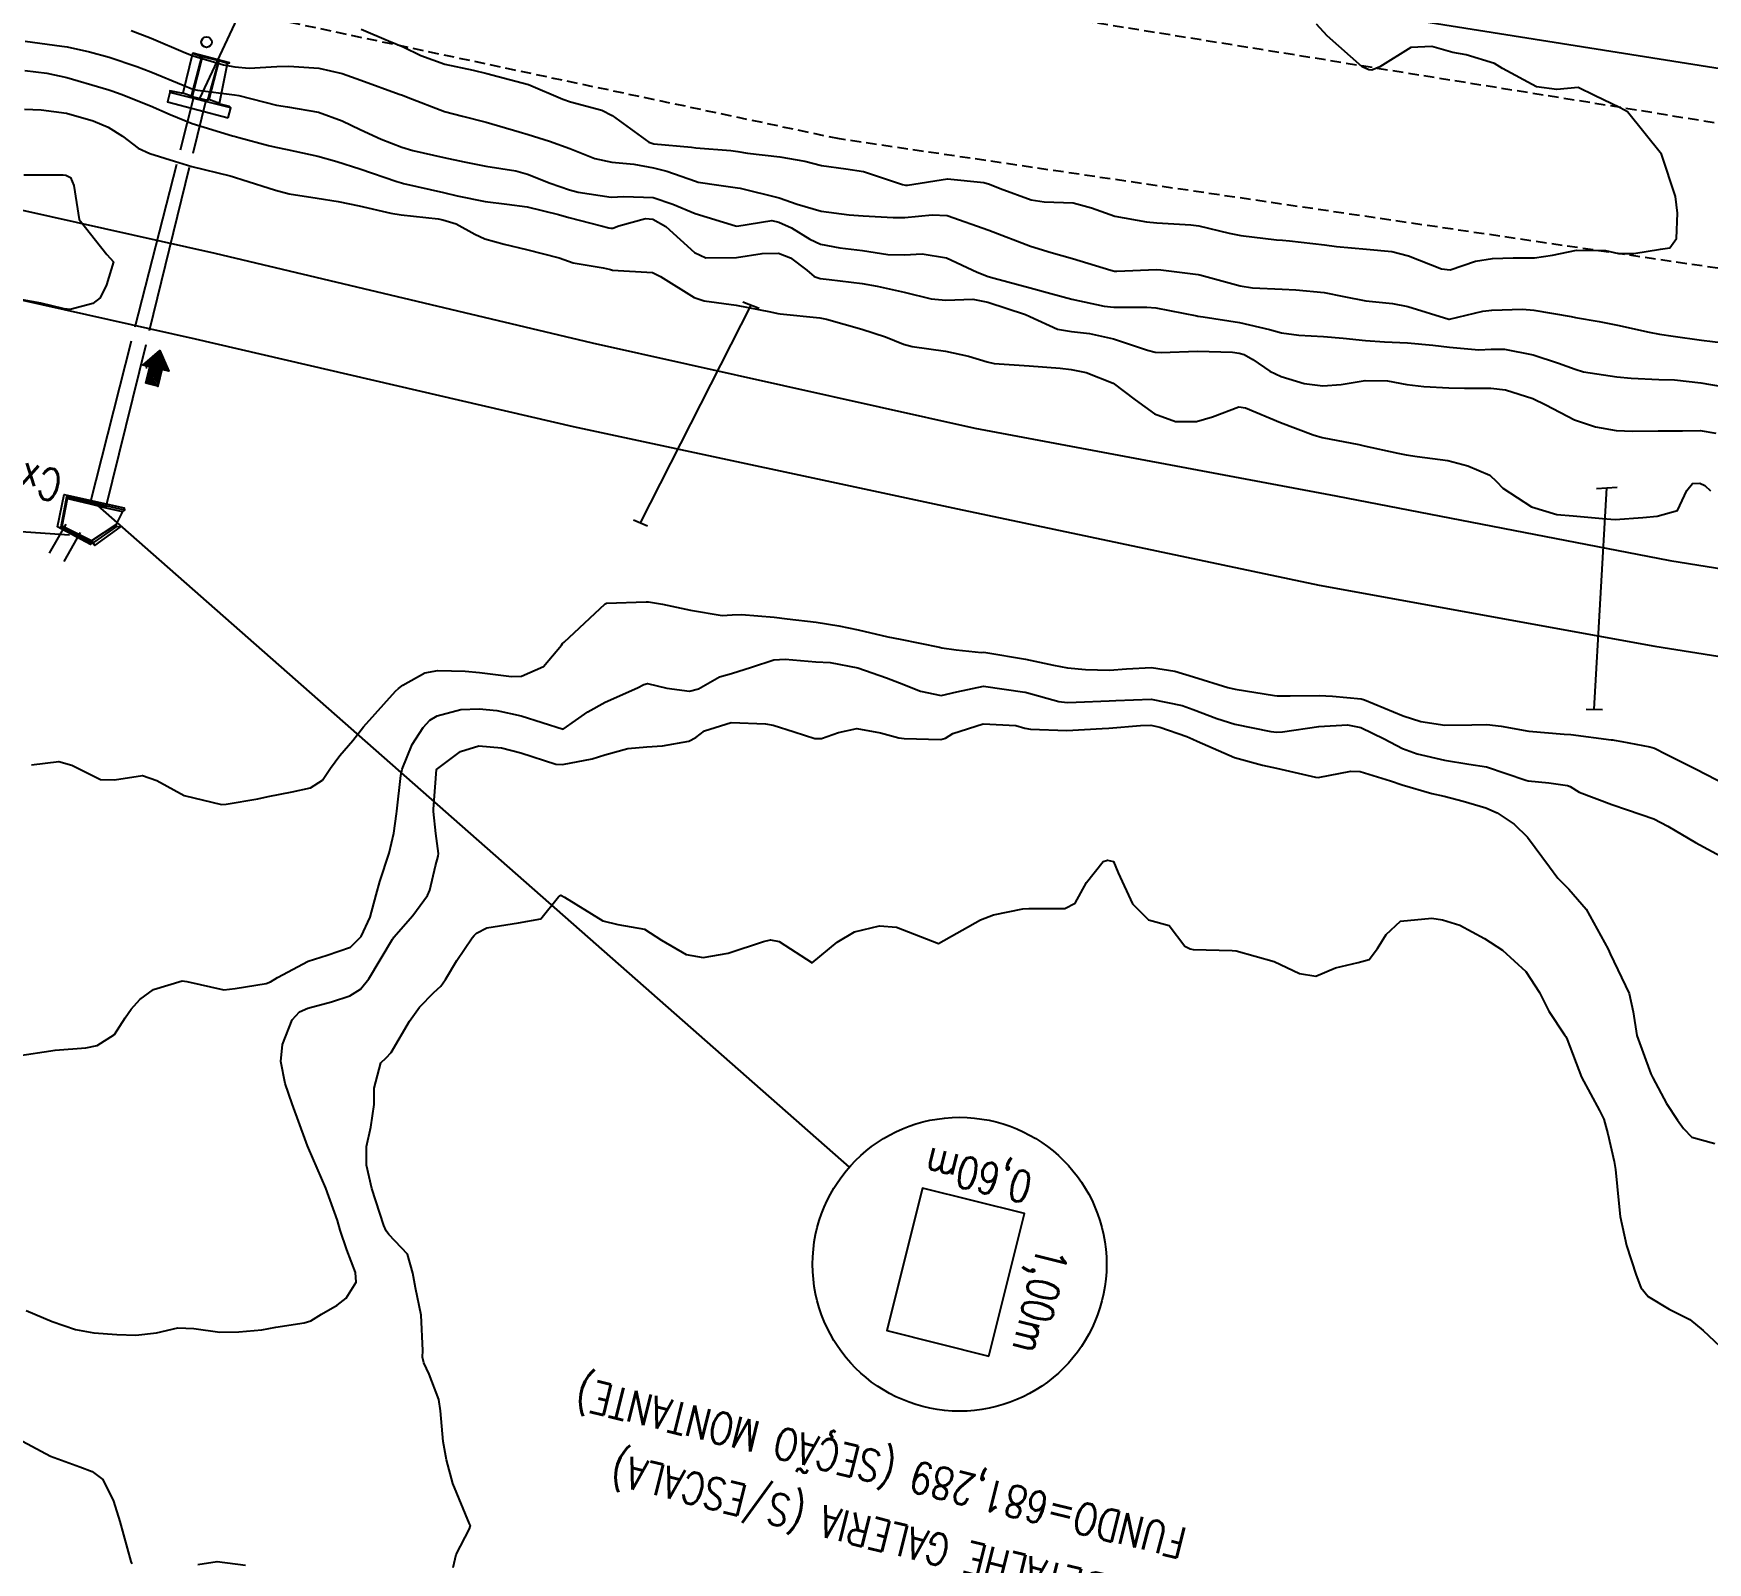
# Model space of a CAD drawing. Header units: metres. Extents: x 292545 to 299085, y 7450245 to 7463078.
# Drawn here: x 294320.8 to 294400.5, y 7462701.8 to 7462774.6 of the extents above; entities that cross this region are included whole.
import ezdxf

# ---------------------------------------------------------------- set-up
doc = ezdxf.new("R2010")
doc.units = ezdxf.units.M
for name, pattern in [('CONTINUO', [0]), ('DASHED', [0.75, 0.5, -0.25]), ('TRACEJADO', [8.7, 8, -0.7])]:
    doc.linetypes.add(name, pattern=pattern)
for name, color, linetype in [('BUEIRO', 151, 'Continuous'), ('CAIXA', 45, 'Continuous'), ('Curvas de Nivel 1m', 11, 'Continuous'), ('Curvas de Nivel 5m', 15, 'Continuous'), ('Edificações', 30, 'Continuous'), ('GALERIA', 45, 'Continuous'), ('Linha Férrea', 20, 'Continuous'), ('P.V.', 45, 'CONTINUO'), ('Pórtico', 62, 'Continuous'), ('TEXTO', 45, 'Continuous'), ('Vias Secundárias', 230, 'DASHED')]:
    doc.layers.add(name, color=color, linetype=linetype)
doc.styles.add('ROMANS', font='romans', dxfattribs={"height": 0.2})
doc.styles.add('SIMPLEX', font='simplex', dxfattribs={"height": 0.2})

msp = doc.modelspace()

# ---------------------------------------------------------------- hatches: boundary and pattern name
at = {"layer": 'TEXTO'}
msp.add_hatch(color=256, dxfattribs=at).paths.add_polyline_path([(294326.12, 7462757.952), (294326.307, 7462758.742), (294325.972, 7462758.821), (294326.794, 7462759.518), (294327.217, 7462758.527), (294326.882, 7462758.606), (294326.696, 7462757.816)])

# ---------------------------------------------------------------- linework, layer by layer
at = {"layer": 'BUEIRO', "linetype": 'TRACEJADO', "flags": 128}
for points in [[(294322.305, 7462751.243), (294321.52, 7462749.865)], [(294323, 7462750.847), (294322.215, 7462749.469)]]:
    msp.add_lwpolyline(points, dxfattribs=at)
at = {"layer": 'CAIXA', "linetype": 'CONTINUO'}
msp.add_polyline3d([(294323.562, 7462750.358, 683.503), (294323.487, 7462750.271, 683.503), (294321.915, 7462751.107, 683.495), (294322.228, 7462752.652, 683.54), (294325.096, 7462752.025, 683.5), (294325.107, 7462751.903, 683.504), (294322.337, 7462752.537, 683.539), (294322.081, 7462751.104, 683.504)], close=True, dxfattribs=at)
for points in [[(294322.081, 7462751.104, 683.504), (294322.132, 7462751.141, 681.67), (294322.389, 7462752.464, 681.72)], [(294322.337, 7462752.537, 683.539), (294322.389, 7462752.464, 681.72), (294323.465, 7462752.216, 681.491)], [(294324.222, 7462752.026, 681.289), (294325.009, 7462751.851, 681.528)], [(294325.107, 7462751.903, 683.504), (294325.009, 7462751.851, 681.528), (294324.699, 7462751.213, 681.523)], [(294323.562, 7462750.358, 683.503), (294323.695, 7462750.232, 682.789), (294323.623, 7462750.371, 682.821), (294323.529, 7462750.452, 681.84), (294322.132, 7462751.141, 681.67)], [(294324.726, 7462751.123, 682.821), (294324.699, 7462751.213, 681.523), (294323.529, 7462750.452, 681.84)], [(294323.695, 7462750.232, 682.789), (294324.894, 7462751.098, 682.798), (294324.726, 7462751.123, 682.821), (294323.623, 7462750.371, 682.821)]]:
    msp.add_polyline3d(points, dxfattribs=at)
at = {"layer": 'Curvas de Nivel 1m', "flags": 128}
for points, elevation in [([(294336.385, 7462774.815), (294337.682, 7462774.274), (294338.377, 7462773.979), (294339.216, 7462773.562), (294340.369, 7462773.155), (294341.712, 7462772.875), (294342.365, 7462772.709), (294343.44, 7462772.426), (294344.353, 7462772.18), (294345.991, 7462771.484), (294346.342, 7462771.364), (294347.843, 7462770.962), (294348.336, 7462770.717), (294350.085, 7462769.432), (294350.322, 7462769.362), (294352.114, 7462769.196), (294352.321, 7462769.175), (294353.983, 7462769.048), (294354.319, 7462768.997), (294354.784, 7462768.909), (294356.317, 7462768.739), (294357.513, 7462768.54), (294358.313, 7462768.326), (294359.468, 7462768.161), (294360.31, 7462768.047), (294362.168, 7462767.427), (294362.304, 7462767.384), (294362.408, 7462767.392), (294364.307, 7462767.685), (294366.031, 7462767.517), (294366.305, 7462767.437), (294366.81, 7462767.235), (294368.295, 7462766.699), (294368.911, 7462766.594), (294370.293, 7462766.549), (294371.168, 7462766.303), (294372.284, 7462765.911), (294373.78, 7462765.648), (294374.28, 7462765.596), (294375.905, 7462765.498), (294376.276, 7462765.453), (294377.724, 7462765.105), (294378.272, 7462764.995), (294379.977, 7462764.782), (294380.27, 7462764.766), (294380.591, 7462764.746), (294382.268, 7462764.544), (294382.838, 7462764.474), (294384.266, 7462764.349), (294385.476, 7462764.223), (294386.263, 7462764.018), (294387.83, 7462763.411), (294388.257, 7462763.362), (294389.459, 7462763.77), (294390.262, 7462763.902), (294391.246, 7462763.928), (294392.263, 7462763.932), (294393.128, 7462764.057), (294394.267, 7462764.295), (294395.652, 7462764.275), (294396.265, 7462764.134), (294396.996, 7462764.142), (294398.268, 7462764.346), (294398.719, 7462764.405), (294399.03, 7462764.852), (294399.085, 7462766.052), (294398.979, 7462766.853), (294398.323, 7462768.86), (294396.691, 7462770.877), (294396.345, 7462771.074), (294395.122, 7462771.67), (294394.354, 7462772.036), (294393.332, 7462771.941), (294392.354, 7462772.072), (294390.742, 7462772.946), (294390.367, 7462773.191), (294389.008, 7462773.599), (294388.38, 7462773.713), (294387.383, 7462773.99), (294386.382, 7462773.954), (294384.9, 7462773.022), (294384.522, 7462772.876), (294384.371, 7462772.887), (294384.058, 7462773.033), (294382.388, 7462774.51), (294381.887, 7462775.055)], 679), ([(294320.378, 7462774.255), (294322.124, 7462774.014), (294322.375, 7462773.976), (294323.443, 7462773.749), (294324.37, 7462773.485), (294325.686, 7462773.041), (294326.364, 7462772.788), (294327.903, 7462772.149), (294328.356, 7462771.965), (294328.58, 7462771.911), (294330.353, 7462771.694), (294330.556, 7462771.658), (294332.346, 7462771.208), (294332.864, 7462771.116), (294334.342, 7462770.868), (294335.481, 7462770.457), (294336.33, 7462770.042), (294337.328, 7462769.58), (294338.319, 7462769.201), (294338.841, 7462769.042), (294340.314, 7462768.706), (294341.287, 7462768.51), (294342.311, 7462768.29), (294343.745, 7462768.069), (294344.307, 7462767.919), (294345.38, 7462767.489), (294346.298, 7462767.164), (294346.712, 7462767.058), (294348.294, 7462766.823), (294348.894, 7462766.844), (294350.293, 7462766.8), (294351.222, 7462766.488), (294352.282, 7462766.036), (294354.208, 7462765.447), (294354.274, 7462765.443), (294355.941, 7462765.7), (294356.277, 7462765.635), (294356.878, 7462765.351), (294357.753, 7462764.823), (294358.265, 7462764.586), (294359.183, 7462764.401), (294360.263, 7462764.274), (294361.464, 7462764.095), (294362.261, 7462764.066), (294363.106, 7462764.122), (294364.26, 7462763.931), (294365.722, 7462763.245), (294366.25, 7462763.036), (294366.53, 7462762.956), (294368.242, 7462762.496), (294369.222, 7462762.222), (294370.235, 7462761.967), (294371.772, 7462761.633), (294372.229, 7462761.575), (294373.799, 7462761.584), (294374.229, 7462761.554), (294376.177, 7462761.168), (294376.223, 7462761.157), (294376.477, 7462761.117), (294378.22, 7462760.843), (294379.65, 7462760.511), (294380.216, 7462760.36), (294381.037, 7462760.239), (294382.214, 7462760.179), (294383.154, 7462760.1), (294384.212, 7462759.984), (294385.118, 7462759.922), (294386.212, 7462759.879), (294387.422, 7462759.776), (294388.21, 7462759.672), (294389.621, 7462759.554), (294390.209, 7462759.579), (294390.841, 7462759.582), (294392.207, 7462759.306), (294393.407, 7462758.918), (294394.199, 7462758.621), (294394.605, 7462758.498), (294396.194, 7462758.264), (294396.875, 7462758.198), (294398.192, 7462758.137), (294398.929, 7462758.116), (294400.19, 7462757.978), (294401.208, 7462757.804)], 681), ([(294320.364, 7462772.853), (294321.403, 7462772.729), (294322.361, 7462772.523), (294324.092, 7462772.006), (294324.355, 7462771.926), (294324.498, 7462771.881), (294324.941, 7462771.731), (294326.345, 7462771.163), (294327.288, 7462770.751), (294328.333, 7462770.331), (294330.25, 7462769.745), (294330.324, 7462769.727), (294330.557, 7462769.666), (294331.959, 7462769.285), (294332.319, 7462769.199), (294332.856, 7462769.096), (294334.314, 7462768.773), (294335.219, 7462768.514), (294336.309, 7462768.172), (294338.07, 7462767.572), (294338.302, 7462767.501), (294338.394, 7462767.477), (294340.295, 7462767.04), (294340.948, 7462766.885), (294342.289, 7462766.605), (294343.315, 7462766.482), (294344.286, 7462766.358), (294345.78, 7462765.986), (294346.278, 7462765.847), (294347.818, 7462765.457), (294348.176, 7462765.356), (294348.272, 7462765.338), (294348.372, 7462765.349), (294348.649, 7462765.446), (294349.916, 7462765.796), (294350.278, 7462765.768), (294350.883, 7462765.424), (294352.261, 7462764.178), (294352.793, 7462763.936), (294354.259, 7462763.945), (294355.485, 7462764.143), (294356.261, 7462764.157), (294356.836, 7462763.929), (294357.611, 7462763.34), (294357.959, 7462763.043), (294358.249, 7462762.946), (294358.674, 7462762.901), (294360.247, 7462762.702), (294360.96, 7462762.585), (294362.238, 7462762.292), (294363.529, 7462761.975), (294364.233, 7462761.919), (294365.515, 7462761.966), (294366.232, 7462761.824), (294368.016, 7462761.222), (294368.222, 7462761.136), (294369.551, 7462760.535), (294370.215, 7462760.416), (294371.064, 7462760.332), (294372.212, 7462760.072), (294373.837, 7462759.523), (294374.206, 7462759.428), (294374.483, 7462759.423), (294376.207, 7462759.481), (294377.881, 7462759.429), (294378.206, 7462759.388), (294378.431, 7462759.323), (294378.848, 7462759.09), (294379.656, 7462758.536), (294380.195, 7462758.268), (294381.301, 7462757.95), (294382.191, 7462757.836), (294383.05, 7462757.9), (294384.193, 7462758.079), (294385.257, 7462758.077), (294386.192, 7462757.898), (294386.999, 7462757.799), (294388.191, 7462757.742), (294388.94, 7462757.722), (294390.191, 7462757.728), (294390.885, 7462757.645), (294392.186, 7462757.231), (294392.808, 7462756.924), (294394.166, 7462756.209), (294395.178, 7462755.885), (294396.161, 7462755.706), (294396.955, 7462755.672), (294398.161, 7462755.692), (294399.315, 7462755.695), (294400.161, 7462755.697), (294400.903, 7462755.571)], 682), ([(294320.341, 7462771.016), (294321.134, 7462770.979), (294322.339, 7462770.818), (294323.621, 7462770.46), (294324.329, 7462770.159), (294325.007, 7462769.73), (294325.76, 7462769.161), (294326.315, 7462768.896), (294327.482, 7462768.528), (294328.309, 7462768.287), (294330.147, 7462767.829), (294330.304, 7462767.786), (294330.396, 7462767.761), (294330.699, 7462767.664), (294332.296, 7462767.147), (294332.951, 7462766.975), (294334.29, 7462766.766), (294335.278, 7462766.615), (294336.285, 7462766.408), (294337.797, 7462766.058), (294338.279, 7462765.97), (294340.048, 7462765.78), (294340.276, 7462765.743), (294340.904, 7462765.541), (294341.798, 7462765.057), (294342.266, 7462764.842), (294343.192, 7462764.582), (294344.261, 7462764.324), (294345.806, 7462763.935), (294346.256, 7462763.766), (294346.477, 7462763.698), (294347.911, 7462763.455), (294348.195, 7462763.394), (294348.252, 7462763.376), (294348.356, 7462763.344), (294350.251, 7462763.231), (294350.633, 7462763.042), (294352.239, 7462762.045), (294352.71, 7462761.875), (294354.236, 7462761.671), (294355.875, 7462761.364), (294356.232, 7462761.278), (294356.336, 7462761.254), (294358.229, 7462761.071), (294358.543, 7462761.012), (294360.221, 7462760.537), (294361.346, 7462760.168), (294362.208, 7462759.812), (294362.622, 7462759.699), (294364.205, 7462759.477), (294365.302, 7462759.249), (294366.2, 7462758.967), (294366.535, 7462758.901), (294368.198, 7462758.777), (294369.674, 7462758.675), (294370.197, 7462758.612), (294370.912, 7462758.466), (294372.191, 7462757.951), (294373.247, 7462757.159), (294374.173, 7462756.505), (294375.163, 7462756.14), (294376.168, 7462756.139), (294376.93, 7462756.354), (294378.179, 7462756.827), (294378.496, 7462756.778), (294380.168, 7462756.087), (294381.72, 7462755.494), (294382.158, 7462755.376), (294383.892, 7462755.033), (294384.152, 7462754.979), (294385.764, 7462754.62), (294386.148, 7462754.543), (294386.685, 7462754.458), (294388.146, 7462754.269), (294389.088, 7462754.026), (294390.139, 7462753.576), (294390.45, 7462753.269), (294390.756, 7462752.951), (294392.12, 7462752.064), (294393.327, 7462751.706), (294394.114, 7462751.635), (294395.504, 7462751.504), (294396.112, 7462751.464), (294397.42, 7462751.564), (294398.114, 7462751.615), (294399.074, 7462751.895), (294399.517, 7462752.846), (294399.8, 7462753.18), (294400.136, 7462753.187), (294400.383, 7462753.083), (294400.652, 7462752.832)], 683), ([(294320.304, 7462767.881), (294322.188, 7462767.877), (294322.304, 7462767.866), (294322.54, 7462767.758), (294322.685, 7462767.37), (294322.94, 7462765.753), (294324.258, 7462764.09), (294324.586, 7462763.735), (294324.242, 7462762.637), (294323.95, 7462762.028), (294323.594, 7462761.746), (294322.515, 7462761.471), (294322.229, 7462761.495), (294321.113, 7462761.771), (294320.234, 7462761.924)], 684), ([(294320.679, 7462739.779), (294321.975, 7462739.942), (294322.593, 7462739.754), (294323.963, 7462739.074), (294324.63, 7462739.066), (294325.966, 7462739.274), (294326.647, 7462739.026), (294327.952, 7462738.319), (294329.724, 7462737.894), (294329.946, 7462737.897), (294331.45, 7462738.155), (294331.952, 7462738.265), (294333.096, 7462738.489), (294333.959, 7462738.674), (294334.532, 7462739.047), (294334.917, 7462739.611), (294335.364, 7462740.221), (294335.986, 7462740.942), (294336.497, 7462741.592), (294338.01, 7462743.286), (294338.163, 7462743.417), (294338.368, 7462743.566), (294339.412, 7462744.166), (294340.024, 7462744.273), (294341.327, 7462744.234), (294342.023, 7462744.175), (294343.545, 7462743.982), (294344.02, 7462743.994), (294345.061, 7462744.456), (294345.918, 7462745.481), (294345.972, 7462745.552), (294346.044, 7462745.623), (294347.999, 7462747.451), (294348.063, 7462747.475), (294349.95, 7462747.545), (294350.064, 7462747.537), (294350.733, 7462747.423), (294352.06, 7462747.15), (294353.567, 7462746.897), (294354.058, 7462746.916), (294354.495, 7462746.94), (294356.057, 7462746.811), (294356.673, 7462746.737), (294358.055, 7462746.569), (294359.133, 7462746.403), (294360.052, 7462746.211), (294361.464, 7462745.88), (294362.048, 7462745.755), (294363.931, 7462745.374), (294364.034, 7462745.355), (294364.727, 7462745.26), (294365.924, 7462745.133), (294366.032, 7462745.138), (294366.135, 7462745.135), (294368.029, 7462744.804), (294369.348, 7462744.522), (294370.025, 7462744.397), (294370.882, 7462744.324), (294372.024, 7462744.291), (294372.839, 7462744.348), (294374.025, 7462744.408), (294375.131, 7462744.241), (294376.021, 7462743.969), (294377.664, 7462743.456), (294378.016, 7462743.378), (294379.879, 7462743.081), (294380.013, 7462743.071), (294380.632, 7462743.071), (294382.013, 7462743.08), (294382.648, 7462743.044), (294384.012, 7462742.916), (294384.166, 7462742.874), (294386.004, 7462742.111), (294386.851, 7462741.847), (294388, 7462741.662), (294389.285, 7462741.682), (294390, 7462741.702), (294390.674, 7462741.625), (294391.997, 7462741.386), (294393.672, 7462741.238), (294393.996, 7462741.218), (294395.915, 7462740.969), (294395.994, 7462740.96), (294396.059, 7462740.955), (294396.424, 7462740.884), (294397.758, 7462740.641), (294397.98, 7462740.566), (294398.544, 7462740.287), (294399.97, 7462739.569), (294401.405, 7462738.826)], 684), ([(294320.418, 7462713.782), (294321.658, 7462713.253), (294322.773, 7462712.872), (294323.648, 7462712.715), (294324.737, 7462712.638), (294325.646, 7462712.605), (294326.633, 7462712.725), (294327.652, 7462712.953), (294328.402, 7462712.932), (294329.649, 7462712.752), (294330.545, 7462712.765), (294331.651, 7462712.868), (294332.313, 7462712.98), (294333.657, 7462713.198), (294333.98, 7462713.294), (294334.482, 7462713.612), (294335.231, 7462714.041), (294335.671, 7462714.37), (294336.146, 7462715.128), (294336.107, 7462715.596), (294335.699, 7462716.674), (294335.378, 7462717.603), (294335.247, 7462718.075), (294334.703, 7462719.61), (294333.863, 7462721.508), (294333.818, 7462721.619), (294333.756, 7462721.794), (294333.085, 7462723.63), (294332.761, 7462724.603), (294332.553, 7462725.639), (294332.635, 7462726.461), (294333.086, 7462727.631), (294333.449, 7462728.005), (294333.831, 7462728.181), (294334.961, 7462728.484), (294335.841, 7462728.776), (294336.349, 7462729.091), (294336.75, 7462729.587), (294337.872, 7462731.468), (294337.913, 7462731.529), (294337.941, 7462731.569), (294338.838, 7462732.606), (294339.542, 7462733.554), (294339.648, 7462733.801), (294339.914, 7462734.968), (294340.04, 7462735.43), (294340.055, 7462735.549), (294339.932, 7462736.5), (294339.83, 7462737.551), (294339.832, 7462737.663), (294339.973, 7462739.55), (294341.109, 7462740.412), (294341.985, 7462740.689), (294343.061, 7462740.591), (294343.981, 7462740.343), (294345.645, 7462739.815), (294345.976, 7462739.785), (294347.382, 7462740.063), (294347.981, 7462740.26), (294349.088, 7462740.547), (294349.981, 7462740.637), (294350.73, 7462740.674), (294351.985, 7462740.898), (294352.313, 7462741.08), (294352.729, 7462741.399), (294353.997, 7462741.799), (294355.636, 7462741.724), (294355.996, 7462741.662), (294357.002, 7462741.35), (294357.988, 7462741.025), (294358.3, 7462741.024), (294359.116, 7462741.323), (294359.995, 7462741.505), (294361.112, 7462741.299), (294361.99, 7462741.064), (294362.248, 7462741.028), (294363.989, 7462740.986), (294364.21, 7462741.047), (294364.559, 7462741.262), (294365.998, 7462741.732), (294367.566, 7462741.655), (294367.996, 7462741.529), (294368.26, 7462741.48), (294369.995, 7462741.418), (294371.667, 7462741.503), (294371.996, 7462741.526), (294373.499, 7462741.654), (294373.998, 7462741.661), (294374.428, 7462741.574), (294375.701, 7462741.124), (294375.991, 7462741.006), (294376.202, 7462740.906), (294377.978, 7462740.13), (294379.303, 7462739.757), (294379.971, 7462739.617), (294381.833, 7462739.184), (294381.965, 7462739.173), (294383.525, 7462739.479), (294383.969, 7462739.455), (294385.415, 7462739.015), (294385.961, 7462738.83), (294387.377, 7462738.408), (294387.956, 7462738.278), (294388.872, 7462738.053), (294389.951, 7462737.734), (294390.493, 7462737.496), (294391.302, 7462736.946), (294391.934, 7462736.336), (294392.984, 7462734.924), (294393.374, 7462734.384), (294393.902, 7462733.854), (294394.724, 7462732.902), (294395.769, 7462730.996), (294395.818, 7462730.891), (294395.871, 7462730.776), (294396.771, 7462728.876), (294396.965, 7462728.004), (294397.143, 7462726.877), (294397.805, 7462725.061), (294397.871, 7462724.936), (294397.91, 7462724.868), (294398.558, 7462723.635), (294399.07, 7462722.851), (294399.371, 7462722.448), (294399.765, 7462722.045), (294400.855, 7462721.736)], 686), ([(294340.768, 7462701.537), (294340.901, 7462702.158), (294341.541, 7462703.386), (294341.576, 7462703.496), (294341.579, 7462703.53), (294341.544, 7462703.622), (294340.746, 7462705.538), (294340.451, 7462706.67), (294340.29, 7462707.543), (294340.155, 7462708.997), (294340.086, 7462709.545), (294339.625, 7462710.745), (294339.366, 7462711.289), (294339.303, 7462711.555), (294339.311, 7462711.882), (294339.241, 7462713.556), (294338.974, 7462714.858), (294338.847, 7462715.563), (294338.586, 7462716.461), (294337.701, 7462717.402), (294337.57, 7462717.581), (294337.457, 7462717.832), (294336.879, 7462719.589), (294336.625, 7462720.711), (294336.628, 7462721.591), (294336.835, 7462722.521), (294336.998, 7462723.588), (294336.998, 7462724.381), (294337.312, 7462725.585), (294337.573, 7462725.814), (294337.808, 7462726.074), (294338.687, 7462727.567), (294339.161, 7462728.228), (294339.844, 7462728.933), (294340.167, 7462729.228), (294340.396, 7462729.545), (294340.941, 7462730.461), (294341.661, 7462731.532), (294341.757, 7462731.649), (294341.875, 7462731.758), (294342.371, 7462732.016), (294343.88, 7462732.25), (294344.932, 7462732.44), (294345.782, 7462733.481), (294345.831, 7462733.543), (294345.894, 7462733.571), (294346.068, 7462733.478), (294347.882, 7462732.339), (294348.603, 7462732.172), (294349.878, 7462731.951), (294350.688, 7462731.422), (294351.866, 7462730.738), (294352.666, 7462730.601), (294353.867, 7462730.804), (294355.545, 7462731.365), (294355.874, 7462731.443), (294356.284, 7462731.356), (294357.863, 7462730.339), (294359.044, 7462731.322), (294359.878, 7462731.822), (294361.071, 7462732.109), (294361.88, 7462732.039), (294363.873, 7462731.27), (294365.884, 7462732.395), (294366.496, 7462732.624), (294367.89, 7462732.92), (294368.179, 7462732.928), (294369.89, 7462732.93), (294370.383, 7462733.193), (294370.921, 7462734.171), (294371.719, 7462735.173), (294371.924, 7462735.241), (294372.219, 7462735.167), (294372.443, 7462734.636), (294373.121, 7462733.158), (294373.885, 7462732.396), (294374.866, 7462732.119), (294375.608, 7462731.133), (294375.871, 7462731.015), (294376.014, 7462730.985), (294377.87, 7462730.929), (294378.054, 7462730.914), (294379.863, 7462730.408), (294381.076, 7462729.84), (294381.853, 7462729.706), (294382.791, 7462730.109), (294383.863, 7462730.363), (294384.389, 7462730.5), (294384.784, 7462731.021), (294385.197, 7462731.7), (294385.886, 7462732.33), (294387.371, 7462732.471), (294387.887, 7462732.399), (294388.716, 7462732.141), (294389.878, 7462731.509), (294390.737, 7462730.951), (294391.858, 7462729.934), (294392.498, 7462728.93), (294392.946, 7462728.036), (294393.703, 7462726.912), (294393.753, 7462726.842), (294393.821, 7462726.684), (294394.511, 7462724.903), (294395.36, 7462723.313), (294395.575, 7462722.892), (294395.766, 7462722.19), (294396.055, 7462720.887), (294396.129, 7462720.505), (294396.288, 7462718.884), (294396.34, 7462718.26), (294396.644, 7462716.881), (294397.103, 7462715.462), (294397.331, 7462714.874), (294397.677, 7462714.447), (294398.674, 7462713.848), (294399.661, 7462713.357), (294400.294, 7462712.834), (294401.64, 7462711.573)], 687), ([(294319.802, 7462707.788), (294321.579, 7462706.845), (294322.985, 7462706.335), (294323.568, 7462706.112), (294324.079, 7462705.735), (294324.578, 7462704.704), (294324.887, 7462703.727), (294325.415, 7462701.83), (294325.455, 7462701.721)], 687), ([(294328.592, 7462701.684), (294329.524, 7462701.822), (294330.871, 7462701.657)], 687)]:
    msp.add_lwpolyline(points, dxfattribs=dict(at, elevation=elevation))
at = {"layer": 'Curvas de Nivel 5m', "flags": 128}
for points, elevation in [([(294325.416, 7462774.758), (294326.38, 7462774.387), (294328.019, 7462773.694), (294328.372, 7462773.558), (294329.828, 7462773.128), (294330.367, 7462773.023), (294331.048, 7462772.971), (294332.367, 7462773.037), (294332.94, 7462773.061), (294334.366, 7462772.968), (294335.47, 7462772.71), (294336.361, 7462772.397), (294338.193, 7462771.733), (294338.354, 7462771.676), (294338.622, 7462771.567), (294340.343, 7462770.898), (294341.206, 7462770.671), (294342.336, 7462770.391), (294343.904, 7462769.93), (294344.326, 7462769.811), (294345.348, 7462769.49), (294346.319, 7462769.133), (294347.513, 7462768.661), (294348.313, 7462768.479), (294349.368, 7462768.384), (294350.311, 7462768.216), (294350.941, 7462768.052), (294352.305, 7462767.579), (294352.436, 7462767.539), (294353.421, 7462767.393), (294354.301, 7462767.268), (294354.432, 7462767.248), (294356.294, 7462766.791), (294357.146, 7462766.491), (294358.285, 7462766.147), (294359.624, 7462765.976), (294360.282, 7462765.935), (294361.724, 7462765.853), (294362.281, 7462765.847), (294363.571, 7462765.983), (294364.283, 7462765.945), (294366.273, 7462765.24), (294368.266, 7462764.487), (294369.241, 7462764.184), (294370.26, 7462763.898), (294372.081, 7462763.345), (294372.254, 7462763.297), (294372.374, 7462763.288), (294374.255, 7462763.369), (294374.47, 7462763.362), (294376.253, 7462763.136), (294376.324, 7462763.119), (294378.245, 7462762.596), (294378.842, 7462762.493), (294380.243, 7462762.437), (294380.895, 7462762.412), (294382.241, 7462762.275), (294383.189, 7462762.091), (294384.236, 7462761.887), (294385.496, 7462761.749), (294386.232, 7462761.612), (294388.193, 7462761.011), (294388.223, 7462761.009), (294389.81, 7462761.384), (294390.23, 7462761.44), (294391.689, 7462761.48), (294392.23, 7462761.435), (294394.011, 7462761.127), (294394.226, 7462761.092), (294395.341, 7462760.899), (294396.221, 7462760.714), (294397.731, 7462760.38), (294398.217, 7462760.293), (294398.873, 7462760.196), (294400.215, 7462759.999), (294401.262, 7462759.873)], 680), ([(294319.917, 7462725.901), (294321.807, 7462726.176), (294323.259, 7462726.295), (294323.81, 7462726.409), (294324.622, 7462726.924), (294325.145, 7462727.727), (294325.42, 7462728.133), (294325.836, 7462728.59), (294326.483, 7462729.07), (294327.85, 7462729.492), (294328.076, 7462729.461), (294329.844, 7462729.057), (294330.38, 7462729.129), (294331.849, 7462729.364), (294332.055, 7462729.442), (294332.392, 7462729.642), (294333.861, 7462730.418), (294334.758, 7462730.717), (294335.868, 7462731.088), (294336.375, 7462731.592), (294336.815, 7462732.519), (294337.101, 7462733.582), (294337.267, 7462734.215), (294337.709, 7462735.573), (294337.932, 7462736.527), (294338.064, 7462737.447), (294338.077, 7462737.569), (294338.265, 7462739.271), (294338.326, 7462739.566), (294338.804, 7462740.742), (294339.328, 7462741.557), (294339.648, 7462741.902), (294339.998, 7462742.104), (294341.132, 7462742.409), (294342.002, 7462742.448), (294342.844, 7462742.36), (294343.999, 7462742.118), (294345.993, 7462741.48), (294347.174, 7462742.296), (294348.006, 7462742.762), (294349.543, 7462743.437), (294349.848, 7462743.6), (294350.016, 7462743.644), (294350.932, 7462743.421), (294352.012, 7462743.293), (294352.45, 7462743.403), (294353.448, 7462743.962), (294354.024, 7462744.131), (294354.975, 7462744.424), (294356.034, 7462744.773), (294356.582, 7462744.807), (294358.033, 7462744.686), (294358.718, 7462744.645), (294360.029, 7462744.394), (294361.395, 7462743.924), (294362.019, 7462743.676), (294363.023, 7462743.28), (294364.011, 7462743.082), (294364.751, 7462743.259), (294366.016, 7462743.525), (294367.99, 7462743.243), (294368.013, 7462743.235), (294368.065, 7462743.219), (294369.605, 7462742.792), (294370.009, 7462742.75), (294370.434, 7462742.76), (294372.009, 7462742.818), (294372.331, 7462742.846), (294374.011, 7462742.911), (294375.485, 7462742.605), (294376.006, 7462742.412), (294377.133, 7462741.977), (294377.999, 7462741.716), (294379.71, 7462741.369), (294379.995, 7462741.336), (294380.27, 7462741.35), (294381.998, 7462741.607), (294383.359, 7462741.677), (294383.998, 7462741.551), (294385.112, 7462741.019), (294385.986, 7462740.553), (294386.677, 7462740.306), (294387.978, 7462739.994), (294389.132, 7462739.812), (294389.974, 7462739.681), (294391.85, 7462739.047), (294391.964, 7462739.016), (294392.943, 7462738.92), (294393.839, 7462738.79), (294393.961, 7462738.741), (294394.395, 7462738.469), (294395.953, 7462737.88), (294396.697, 7462737.625), (294397.946, 7462737.2), (294398.61, 7462736.853), (294399.931, 7462736.077), (294401.521, 7462735.222)], 685)]:
    msp.add_lwpolyline(points, dxfattribs=dict(at, elevation=elevation))
at = {"layer": 'Edificações'}
msp.add_lwpolyline([(294404.345, 7462796.572), (294396.649, 7462797.709), (294396.153, 7462795.263), (294393.118, 7462795.75), (294392.739, 7462793.531), (294389.487, 7462793.91), (294388.992, 7462790.919), (294380.197, 7462792.829), (294381.444, 7462800.309), (294376.62, 7462800.959), (294375.374, 7462794.355), (294372.339, 7462794.788), (294371.471, 7462790.512), (294367.46, 7462791.161), (294365.478, 7462778.623), (294409.411, 7462771.638)], dxfattribs=at)
at = {"layer": 'GALERIA', "linetype": 'TRACEJADO', "flags": 128}
for points in [[(294323.465, 7462752.216), (294328.411, 7462771.586)], [(294324.222, 7462752.026), (294328.994, 7462771.435)]]:
    msp.add_lwpolyline(points, dxfattribs=at)
at = {"layer": 'GALERIA', "linetype": 'CONTINUO'}
for points in [[(294328.301, 7462771.631, 681.254), (294328.789, 7462773.506, 680.269), (294328.339, 7462773.662, 680.277), (294327.888, 7462771.772, 681.265)], [(294330.012, 7462773.185, 680.25), (294330.105, 7462773.213, 679.232), (294328.358, 7462773.685, 679.133), (294328.339, 7462773.662, 680.277)], [(294328.339, 7462771.629, 680.033), (294328.825, 7462773.508, 680.107), (294328.789, 7462773.506, 680.269)], [(294329.592, 7462773.312, 679.908), (294328.825, 7462773.508, 680.107)], [(294329.07, 7462771.432, 679.934), (294329.592, 7462773.312, 679.908), (294329.6, 7462773.316, 680.239)], [(294329.625, 7462771.288, 681.244), (294330.012, 7462773.185, 680.25), (294329.6, 7462773.316, 680.239), (294329.13, 7462771.476, 681.249)], [(294330.175, 7462771.075, 681.608), (294330.105, 7462771.132, 680.765), (294329.662, 7462771.25, 680.635), (294329.625, 7462771.288, 681.244), (294329.13, 7462771.476, 681.249), (294329.07, 7462771.432, 679.934), (294328.994, 7462771.435, 679.87), (294328.411, 7462771.586, 680.022), (294328.339, 7462771.629, 680.033), (294328.301, 7462771.631, 681.254), (294327.888, 7462771.772, 681.265), (294327.818, 7462771.768, 680.471), (294327.271, 7462771.877, 680.775), (294327.267, 7462771.802, 681.621)], [(294328.994, 7462771.435, 679.87), (294328.995, 7462771.416, 681.036), (294328.393, 7462771.565, 681.048), (294328.411, 7462771.586, 680.022)], [(294323.465, 7462752.216, 681.491), (294323.558, 7462752.22, 682.192), (294324.14, 7462752.075, 682.202), (294324.222, 7462752.026, 681.289)], [(294323.465, 7462752.216, 681.491), (294324.222, 7462752.026, 681.289)]]:
    msp.add_polyline3d(points, dxfattribs=at)
msp.add_polyline3d([(294330.048, 7462770.598, 681.626), (294330.175, 7462771.075, 681.608), (294327.267, 7462771.802, 681.621), (294327.151, 7462771.356, 681.647)], close=True, dxfattribs=at)
at = {"layer": 'Linha Férrea', "linetype": 'Continuous'}
for points in [[(294309.726, 7462768.544), (294329.406, 7462764.149), (294347.388, 7462759.878), (294365.605, 7462755.807), (294382.809, 7462752.597), (294398.71, 7462749.509), (294413.536, 7462747.126), (294428.987, 7462744.822), (294448.371, 7462742.15), (294466.356, 7462740.365), (294483.137, 7462738.706), (294505.571, 7462736.864), (294522.51, 7462735.474), (294546.213, 7462733.752), (294565.166, 7462732.382), (294587.003, 7462730.453), (294605.801, 7462729.23), (294628.399, 7462727.509), (294650.443, 7462726.14), (294674.813, 7462724.999), (294696.272, 7462724.791)], [(294308.81, 7462764.472), (294328.478, 7462760.067), (294346.48, 7462755.895), (294364.79, 7462751.978), (294382.016, 7462748.332), (294397.998, 7462745.422), (294412.7, 7462743.092), (294428.333, 7462740.746), (294447.904, 7462738.263), (294466.041, 7462736.207), (294482.684, 7462734.655), (294505.205, 7462732.811), (294522.139, 7462731.414), (294545.918, 7462729.631), (294564.796, 7462728.193), (294586.715, 7462726.548), (294605.508, 7462725.191), (294628.085, 7462723.426), (294650.162, 7462721.973), (294674.872, 7462721.198), (294696.151, 7462720.655)]]:
    msp.add_lwpolyline(points, dxfattribs=at)
at = {"layer": 'P.V.', "linetype": 'CONTINUO'}
msp.add_circle((294329.012, 7462774.205, 680.276), 0.25, dxfattribs=at)
at = {"layer": 'Pórtico'}
for points in [[(294349.677, 7462751.307), (294354.948, 7462761.681)], [(294354.552, 7462761.833), (294355.344, 7462761.53)], [(294395.116, 7462742.421), (294395.706, 7462752.969)], [(294395.213, 7462752.942), (294396.198, 7462752.996)], [(294349.357, 7462751.446), (294350.019, 7462751.158)], [(294394.733, 7462742.436), (294395.498, 7462742.406)]]:
    msp.add_lwpolyline(points, dxfattribs=at)
at = {"layer": 'TEXTO', "linetype": 'CONTINUO', "flags": 128}
for points in [[(294326.1, 7462758.929), (294326.199, 7462758.767)], [(294326.753, 7462758.061), (294326.177, 7462758.994)], [(294326.786, 7462758.199), (294326.254, 7462759.06)], [(294326.818, 7462758.336), (294326.331, 7462759.125)], [(294326.851, 7462758.474), (294326.408, 7462759.191)], [(294326.888, 7462758.605), (294326.485, 7462759.256)], [(294327.025, 7462758.572), (294326.562, 7462759.321)], [(294327.163, 7462758.54), (294326.64, 7462759.387)], [(294327.057, 7462758.902), (294326.717, 7462759.452)], [(294326.022, 7462758.864), (294326.062, 7462758.8)], [(294326.39, 7462757.888), (294326.184, 7462758.222)], [(294326.528, 7462757.856), (294326.216, 7462758.359)], [(294326.665, 7462757.823), (294326.249, 7462758.497)], [(294326.721, 7462757.923), (294326.281, 7462758.635)], [(294326.252, 7462757.921), (294326.151, 7462758.084)]]:
    msp.add_lwpolyline(points, dxfattribs=at)
at = {"layer": 'TEXTO', "linetype": 'CONTINUO'}
for points in [[(294328.695, 7462771.518, 0), (294419.345, 7462964.908, -657.452)], [(294322.489, 7462750.717, 0), (294305.425, 7462751.897, 0)], [(294323.826, 7462752.125, 0), (294359.628, 7462720.609, 0)]]:
    msp.add_polyline3d(points, dxfattribs=at)
for points in [[(294326.12, 7462757.952, 0), (294326.307, 7462758.742, 0), (294325.972, 7462758.821, 0), (294326.794, 7462759.518, 0), (294327.217, 7462758.527, 0), (294326.882, 7462758.606, 0), (294326.696, 7462757.816, 0)], [(294366.274, 7462711.614, 0), (294367.968, 7462718.406, 0), (294363.116, 7462719.615, 0), (294361.423, 7462712.823, 0), (294366.274, 7462711.614, 0)]]:
    msp.add_polyline3d(points, close=True, dxfattribs=at)
msp.add_circle((294364.882, 7462715.984), 7, dxfattribs=at)
at = {"layer": 'TEXTO'}
msp.add_point((294326.696, 7462757.816), dxfattribs=at)
at = {"layer": 'Vias Secundárias', "elevation": 699.678}
msp.add_lwpolyline([(294955.954, 7462738.196, 0.111438), (294948.354, 7462741.82, 0.052638), (294906.803, 7462746.99, 0.021321), (294862.885, 7462748.056, -0.000836), (294819.047, 7462749.834), (294748.264, 7462746.519), (294709.935, 7462745.042), (294657.266, 7462744.477), (294626.292, 7462748.366), (294578.803, 7462751.507), (294523.907, 7462753.81), (294480.794, 7462758.624), (294465.126, 7462760.668), (294434.879, 7462764.87), (294359.505, 7462777.034), (294297.714, 7462790.389), (294263.044, 7462797.772)], format="xyb", dxfattribs=at)
msp.add_lwpolyline([(294710.077, 7462740.23), (294657.687, 7462737.665), (294625.868, 7462741.572), (294578.671, 7462743.982), (294523.757, 7462747.734), (294479.911, 7462751.078), (294462.648, 7462753.442), (294433.648, 7462758.628), (294359.157, 7462769.59), (294296.494, 7462782.886), (294256.98, 7462791.42)], dxfattribs=at)

# ---------------------------------------------------------------- texts
at = {"layer": 'TEXTO', "width": 0.8}
for s, height, rotation, style, p in [('112', 0.06, 76.70871, 'SIMPLEX', (294326.175, 7462758.658)), ('Cx.Passagem', 1.5, 167.71004, 'ROMANS', (294322.22, 7462753.758)), ('0,60m', 1.5, 166, 'ROMANS', (294368.442, 7462720.313)), ('1,00m', 1.5, 256, 'ROMANS', (294368.622, 7462716.947)), ('FUNDO=681,289 (SEÇÃO MONTANTE)', 1.5, 166, 'ROMANS', (294375.773, 7462703.399)), ('DETALHE GALERIA (S/ESCALA)', 1.5, 166, 'ROMANS', (294371.92, 7462701.164))]:
    msp.add_text(s, height=height, rotation=rotation, dxfattribs=dict(at, style=style)).set_placement(p)

doc.saveas('drawing.dxf')
